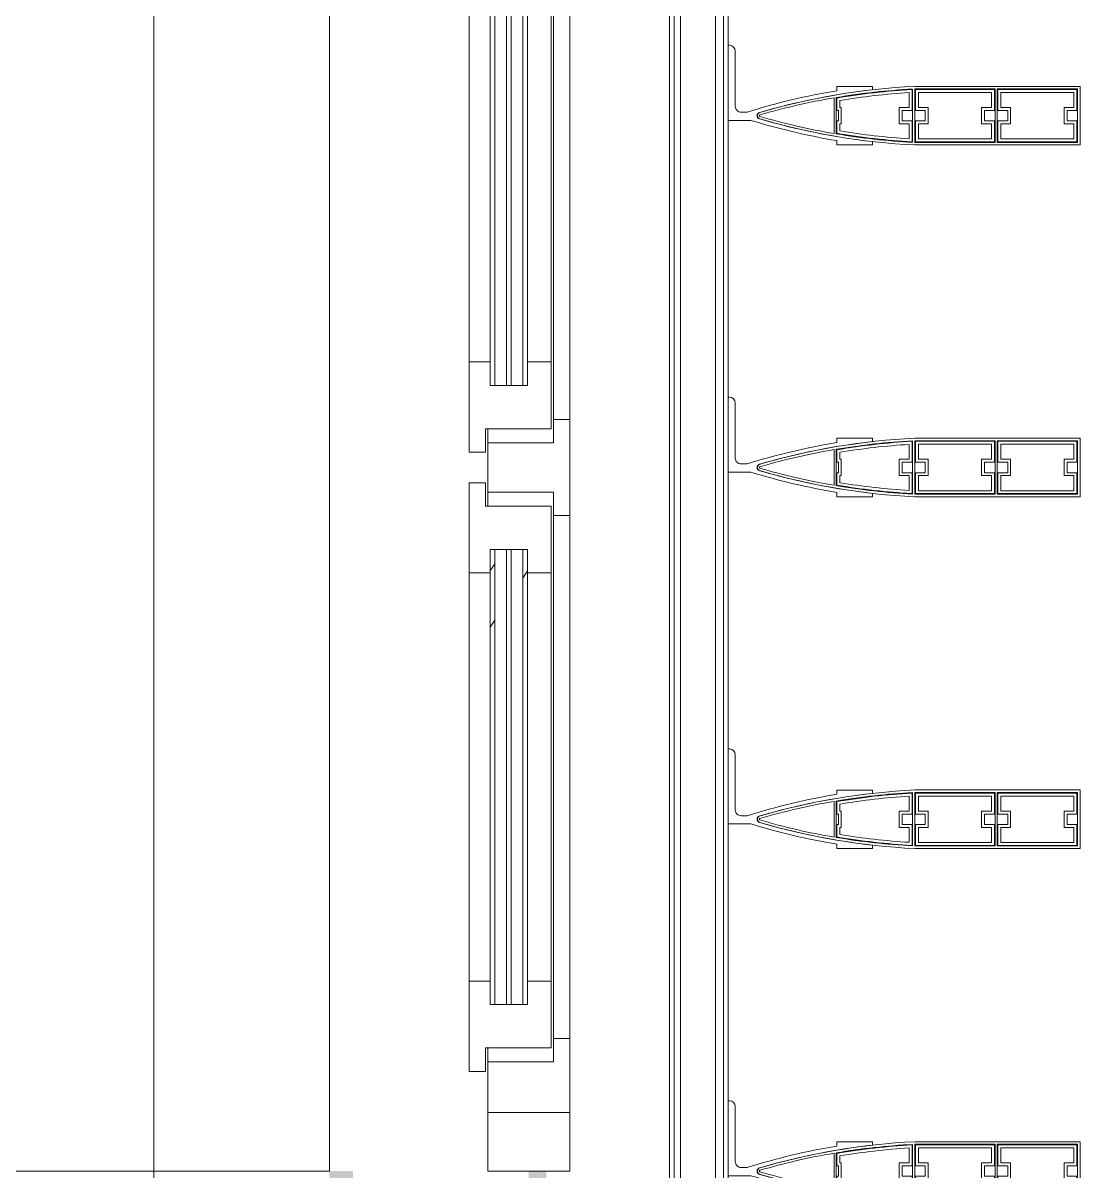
# Model space of a CAD drawing. Header units: millimetres. Extents: x 48966 to 155647, y -43515 to 26217.
# Drawn here: x 128820 to 129722, y -17233 to -16254 of the extents above; entities that cross this region are included whole.
import ezdxf

# ---------------------------------------------------------------- set-up
doc = ezdxf.new("R2010")
doc.units = ezdxf.units.MM
doc.linetypes.add('Осевые', pattern=[6350, 1270, -952.5, 3175, -952.5])
doc.linetypes.add('Сверху', pattern=[793.75, 476.25, -317.5])
for name, color, linetype, lineweight in [('Каркас_Импост', 7, 'Continuous', 9), ('Обобщенные модели', 7, 'Continuous', 9), ('Обобщенные модели-1', 7, 'Continuous', 18), ('Окна', 7, 'Continuous', 9), ('Окна-2', 7, 'Сверху', 9), ('Оси-2', 7, 'Осевые', 9), ('Остекление', 7, 'Continuous', 9), ('Стены', 7, 'Continuous', 9), ('Штриховка разреза-1', 7, 'Continuous', 9)]:
    doc.layers.add(name, color=color, linetype=linetype, lineweight=lineweight)
doc.layers.add('Окна-1', color=7, linetype='Continuous', lineweight=9, true_color=0x804000)
pattern_1 = [(0, (0, 0), (812.8, 203.2), [67.056, -542.544, 67.056, -542.544, -3251.2]), (0, (0, 0), (812.8, 203.2), [-1219.2, 67.056, -1152.144, 67.056, -542.544, -1422.4]), (0, (0, 0), (812.8, 203.2), [-3048, 67.056, -339.344, 67.056, -948.944]), (120, (304.8, 101.6), (-582.37636, 602.30545), [67.056, -542.544, 67.056, -542.544, -3251.2]), (120, (304.8, 101.6), (-582.37636, 602.30545), [-1219.2, 67.056, -1152.144, 67.056, -542.544, -1422.4]), (120, (304.8, 101.6), (-582.37636, 602.30545), [-3048, 67.056, -339.344, 67.056, -948.944]), (240, (406.4, 508), (-230.42364, -805.50545), [67.056, -542.544, 67.056, -542.544, -3251.2]), (240, (406.4, 508), (-230.42364, -805.50545), [-1219.2, 67.056, -1152.144, 67.056, -542.544, -1422.4]), (240, (406.4, 508), (-230.42364, -805.50545), [-3048, 67.056, -339.344, 67.056, -948.944])]
pattern_2 = [(326.31, (-17006.26, -128864), (1066.80005, -533.399), [201.168, -1722.033]), (326.31, (-16974.25, -128853.33), (1066.80005, -533.399), [201.168, -1722.033]), (326.31, (-16974.25, -128917.34), (1066.80005, -533.399), [201.168, -1722.033])]

# ---------------------------------------------------------------- blocks, each defined once
blk = doc.blocks.new('Обвязочная балка 1 - Обвязочная балка 1-1451838-План 5-го этажа на отм_ _12_600')
at = {"layer": 'Обобщенные модели'}
for p, q in [((129380.83, 11567.12), (129380.83, -26882.88)), ((129410.71, -26882.88), (129410.71, 11567.12))]:
    blk.add_line(p, q, dxfattribs=at)
at = {"layer": 'Обобщенные модели-1'}
for p, q in [((129371.62, 11567.12), (129371.62, -26882.88)), ((129375.62, -26882.88), (129375.62, 11567.12)), ((129417.62, 11567.12), (129417.62, -26882.88)), ((129421.62, -26882.88), (129421.62, 11567.12))]:
    blk.add_line(p, q, dxfattribs=at)
blk = doc.blocks.new('Профиль ламели419 - Профиль ламели-1581121-План 5-го этажа на отм_ _12_600')
at = {"layer": 'Обобщенные модели-1'}
for p, q in [((89806.85, 24507.07), (89806.85, 24366.17)), ((89856.85, 24507.07), (89806.85, 24507.07)), ((89856.85, 24366.17), (89856.85, 24507.07)), ((89809.05, 24436.47), (89809.05, 24504.87)), ((89809.05, 24504.87), (89854.65, 24504.87)), ((89827.4, 24504.37), (89809.55, 24504.37)), ((89809.55, 24504.37), (89809.55, 24436.97)), ((89812.05, 24439.47), (89812.05, 24501.87)), ((89812.05, 24501.87), (89824.9, 24501.87)), ((89824.9, 24501.87), (89824.9, 24493.47)), ((89827.4, 24495.97), (89827.4, 24504.37)), ((89854.15, 24504.37), (89836.3, 24504.37)), ((89836.3, 24504.37), (89836.3, 24495.97)), ((89838.8, 24493.47), (89838.8, 24501.87)), ((89838.8, 24501.87), (89851.65, 24501.87)), ((89851.65, 24501.87), (89851.65, 24439.47)), ((89854.15, 24436.97), (89854.15, 24504.37)), ((89854.65, 24504.87), (89854.65, 24436.47)), ((89824.9, 24493.47), (89838.8, 24493.47)), ((89836.3, 24495.97), (89827.4, 24495.97)), ((89838.8, 24447.87), (89824.9, 24447.87)), ((89824.9, 24447.87), (89824.9, 24439.47)), ((89838.8, 24439.47), (89838.8, 24447.87)), ((89824.9, 24439.47), (89812.05, 24439.47)), ((89827.4, 24436.97), (89827.4, 24445.37)), ((89827.4, 24445.37), (89836.3, 24445.37)), ((89836.3, 24445.37), (89836.3, 24436.97)), ((89851.65, 24439.47), (89838.8, 24439.47)), ((89854.65, 24436.47), (89809.05, 24436.47)), ((89809.05, 24434.57), (89854.65, 24434.57)), ((89809.05, 24366.17), (89809.05, 24434.57)), ((89809.55, 24436.97), (89827.4, 24436.97)), ((89827.4, 24434.07), (89809.55, 24434.07)), ((89809.55, 24434.07), (89809.55, 24366.67)), ((89812.05, 24369.17), (89812.05, 24431.57)), ((89812.05, 24431.57), (89824.9, 24431.57)), ((89824.9, 24431.57), (89824.9, 24423.17)), ((89827.4, 24425.67), (89827.4, 24434.07)), ((89836.3, 24436.97), (89854.15, 24436.97)), ((89854.15, 24434.07), (89836.3, 24434.07)), ((89836.3, 24434.07), (89836.3, 24425.67)), ((89838.8, 24423.17), (89838.8, 24431.57)), ((89838.8, 24431.57), (89851.65, 24431.57)), ((89851.65, 24431.57), (89851.65, 24369.17)), ((89854.15, 24366.67), (89854.15, 24434.07)), ((89854.65, 24434.57), (89854.65, 24366.17)), ((89824.9, 24423.17), (89838.8, 24423.17)), ((89836.3, 24425.67), (89827.4, 24425.67)), ((89824.9, 24369.17), (89812.05, 24369.17)), ((89838.8, 24377.57), (89824.9, 24377.57)), ((89824.9, 24377.57), (89824.9, 24369.17)), ((89827.4, 24366.67), (89827.4, 24375.07)), ((89827.4, 24375.07), (89836.3, 24375.07)), ((89836.3, 24375.07), (89836.3, 24366.67)), ((89838.8, 24369.17), (89838.8, 24377.57)), ((89851.65, 24369.17), (89838.8, 24369.17)), ((89854.65, 24366.17), (89809.05, 24366.17)), ((89809.15, 24364.27), (89854.55, 24364.27)), ((89809.55, 24366.67), (89827.4, 24366.67)), ((89827.4, 24363.77), (89809.55, 24363.77)), ((89812.2, 24361.27), (89824.9, 24361.27)), ((89824.9, 24361.27), (89824.9, 24352.87)), ((89827.4, 24355.37), (89827.4, 24363.77)), ((89836.3, 24366.67), (89854.15, 24366.67)), ((89854.15, 24363.77), (89836.3, 24363.77)), ((89836.3, 24363.77), (89836.3, 24355.37)), ((89838.8, 24352.87), (89838.8, 24361.27)), ((89838.8, 24361.27), (89851.51, 24361.27)), ((89824.9, 24352.87), (89838.8, 24352.87)), ((89836.3, 24355.37), (89827.4, 24355.37)), ((89809.78, 24330.07), (89806.93, 24330.07)), ((89806.93, 24330.07), (89806.93, 24299.67)), ((89856.78, 24330.07), (89853.92, 24330.07)), ((89856.78, 24299.67), (89856.78, 24330.07)), ((89824.9, 24302.17), (89818.88, 24302.17)), ((89838.8, 24303.47), (89824.9, 24303.47)), ((89824.9, 24303.47), (89824.9, 24302.17)), ((89827.4, 24299.67), (89827.4, 24300.97)), ((89827.4, 24300.97), (89836.3, 24300.97)), ((89836.3, 24300.97), (89836.3, 24299.67)), ((89838.8, 24302.17), (89838.8, 24303.47)), ((89844.82, 24302.17), (89838.8, 24302.17)), ((89806.93, 24299.67), (89810.54, 24299.67)), ((89847.38, 24299.17), (89816.33, 24299.17)), ((89816.65, 24297.27), (89847.05, 24297.27)), ((89816.8, 24299.67), (89827.4, 24299.67)), ((89836.3, 24299.67), (89846.9, 24299.67)), ((89853.16, 24299.67), (89856.78, 24299.67)), ((89828.85, 24223.05), (89828.85, 24218.07)), ((89835.85, 24207.07), (89835.85, 24226.28)), ((89823.85, 24213.07), (89776.85, 24213.07)), ((89771.85, 24208.07), (89771.85, 24207.07)), ((89771.85, 24207.07), (89835.85, 24207.07))]:
    blk.add_line(p, q, dxfattribs=at)
for centre, radius, start, end in [((90380.65, 24394.57), 574.5, 182.83378, 196.22578), ((90380.66, 24394.33), 572.3, 183.01095, 189.5715), ((90380.45, 24395.88), 571.8, 183.21931, 189.68667), ((90380.46, 24395.6), 569.3, 183.45714, 189.44574), ((89283.05, 24394.57), 574.5, 343.77422, 357.16622), ((89283.24, 24395.6), 569.3, 350.55426, 356.54286), ((89283.25, 24395.88), 571.8, 350.31333, 356.78069), ((89283.04, 24394.33), 572.3, 350.4285, 356.98905), ((90380.65, 24394.57), 574.5, 186.44653, 196.25765), ((89283.05, 24394.57), 574.5, 343.74235, 353.55347), ((90377.15, 24394.57), 574.5, 189.50836, 197.37116), ((90348.98, 24386.76), 539.8, 189.54278, 196.43437), ((89314.72, 24386.76), 539.8, 343.56563, 350.45722), ((89286.55, 24394.57), 574.5, 342.96606, 350.49164), ((89831.85, 24235.07), 3, 200, 340), ((89831.85, 24234.53), 2.84, 196.25765, 343.74235), ((89831.85, 24234.22), 0.645, 196.43437, 343.56563), ((89776.85, 24208.07), 5, 90, 180), ((89823.85, 24218.07), 5, 270, 0)]:
    blk.add_arc(centre, radius, start, end, dxfattribs=at)
blk = doc.blocks.new('Профиль ламели420 - Профиль ламели-1581385-План 5-го этажа на отм_ _12_600')
at = {"layer": 'Обобщенные модели-1'}
for p, q in [((89806.85, 24507.07), (89806.85, 24366.17)), ((89856.85, 24507.07), (89806.85, 24507.07)), ((89856.85, 24366.17), (89856.85, 24507.07)), ((89809.05, 24436.47), (89809.05, 24504.87)), ((89809.05, 24504.87), (89854.65, 24504.87)), ((89827.4, 24504.37), (89809.55, 24504.37)), ((89809.55, 24504.37), (89809.55, 24436.97)), ((89812.05, 24439.47), (89812.05, 24501.87)), ((89812.05, 24501.87), (89824.9, 24501.87)), ((89824.9, 24501.87), (89824.9, 24493.47)), ((89827.4, 24495.97), (89827.4, 24504.37)), ((89854.15, 24504.37), (89836.3, 24504.37)), ((89836.3, 24504.37), (89836.3, 24495.97)), ((89838.8, 24493.47), (89838.8, 24501.87)), ((89838.8, 24501.87), (89851.65, 24501.87)), ((89851.65, 24501.87), (89851.65, 24439.47)), ((89854.15, 24436.97), (89854.15, 24504.37)), ((89854.65, 24504.87), (89854.65, 24436.47)), ((89824.9, 24493.47), (89838.8, 24493.47)), ((89836.3, 24495.97), (89827.4, 24495.97)), ((89838.8, 24447.87), (89824.9, 24447.87)), ((89824.9, 24447.87), (89824.9, 24439.47)), ((89838.8, 24439.47), (89838.8, 24447.87)), ((89824.9, 24439.47), (89812.05, 24439.47)), ((89827.4, 24436.97), (89827.4, 24445.37)), ((89827.4, 24445.37), (89836.3, 24445.37)), ((89836.3, 24445.37), (89836.3, 24436.97)), ((89851.65, 24439.47), (89838.8, 24439.47)), ((89854.65, 24436.47), (89809.05, 24436.47)), ((89809.05, 24434.57), (89854.65, 24434.57)), ((89809.05, 24366.17), (89809.05, 24434.57)), ((89809.55, 24436.97), (89827.4, 24436.97)), ((89827.4, 24434.07), (89809.55, 24434.07)), ((89809.55, 24434.07), (89809.55, 24366.67)), ((89812.05, 24369.17), (89812.05, 24431.57)), ((89812.05, 24431.57), (89824.9, 24431.57)), ((89824.9, 24431.57), (89824.9, 24423.17)), ((89827.4, 24425.67), (89827.4, 24434.07)), ((89836.3, 24436.97), (89854.15, 24436.97)), ((89854.15, 24434.07), (89836.3, 24434.07)), ((89836.3, 24434.07), (89836.3, 24425.67)), ((89838.8, 24423.17), (89838.8, 24431.57)), ((89838.8, 24431.57), (89851.65, 24431.57)), ((89851.65, 24431.57), (89851.65, 24369.17)), ((89854.15, 24366.67), (89854.15, 24434.07)), ((89854.65, 24434.57), (89854.65, 24366.17)), ((89824.9, 24423.17), (89838.8, 24423.17)), ((89836.3, 24425.67), (89827.4, 24425.67)), ((89824.9, 24369.17), (89812.05, 24369.17)), ((89838.8, 24377.57), (89824.9, 24377.57)), ((89824.9, 24377.57), (89824.9, 24369.17)), ((89827.4, 24366.67), (89827.4, 24375.07)), ((89827.4, 24375.07), (89836.3, 24375.07)), ((89836.3, 24375.07), (89836.3, 24366.67)), ((89838.8, 24369.17), (89838.8, 24377.57)), ((89851.65, 24369.17), (89838.8, 24369.17)), ((89854.65, 24366.17), (89809.05, 24366.17)), ((89809.15, 24364.27), (89854.55, 24364.27)), ((89809.55, 24366.67), (89827.4, 24366.67)), ((89827.4, 24363.77), (89809.55, 24363.77)), ((89812.2, 24361.27), (89824.9, 24361.27)), ((89824.9, 24361.27), (89824.9, 24352.87)), ((89827.4, 24355.37), (89827.4, 24363.77)), ((89836.3, 24366.67), (89854.15, 24366.67)), ((89854.15, 24363.77), (89836.3, 24363.77)), ((89836.3, 24363.77), (89836.3, 24355.37)), ((89838.8, 24352.87), (89838.8, 24361.27)), ((89838.8, 24361.27), (89851.51, 24361.27)), ((89824.9, 24352.87), (89838.8, 24352.87)), ((89836.3, 24355.37), (89827.4, 24355.37)), ((89809.78, 24330.07), (89806.93, 24330.07)), ((89806.93, 24330.07), (89806.93, 24299.67)), ((89856.78, 24330.07), (89853.92, 24330.07)), ((89856.78, 24299.67), (89856.78, 24330.07)), ((89824.9, 24302.17), (89818.88, 24302.17)), ((89838.8, 24303.47), (89824.9, 24303.47)), ((89824.9, 24303.47), (89824.9, 24302.17)), ((89827.4, 24299.67), (89827.4, 24300.97)), ((89827.4, 24300.97), (89836.3, 24300.97)), ((89836.3, 24300.97), (89836.3, 24299.67)), ((89838.8, 24302.17), (89838.8, 24303.47)), ((89844.82, 24302.17), (89838.8, 24302.17)), ((89806.93, 24299.67), (89810.54, 24299.67)), ((89847.38, 24299.17), (89816.33, 24299.17)), ((89816.65, 24297.27), (89847.05, 24297.27)), ((89816.8, 24299.67), (89827.4, 24299.67)), ((89836.3, 24299.67), (89846.9, 24299.67)), ((89853.16, 24299.67), (89856.78, 24299.67)), ((89828.85, 24223.05), (89828.85, 24218.07)), ((89835.85, 24207.07), (89835.85, 24226.28)), ((89823.85, 24213.07), (89776.85, 24213.07)), ((89771.85, 24208.07), (89771.85, 24207.07)), ((89771.85, 24207.07), (89835.85, 24207.07))]:
    blk.add_line(p, q, dxfattribs=at)
for centre, radius, start, end in [((90380.65, 24394.57), 574.5, 182.83378, 196.22578), ((90380.66, 24394.33), 572.3, 183.01095, 189.5715), ((90380.45, 24395.88), 571.8, 183.21931, 189.68667), ((90380.46, 24395.6), 569.3, 183.45714, 189.44574), ((89283.05, 24394.57), 574.5, 343.77422, 357.16622), ((89283.24, 24395.6), 569.3, 350.55426, 356.54286), ((89283.25, 24395.88), 571.8, 350.31333, 356.78069), ((89283.04, 24394.33), 572.3, 350.4285, 356.98905), ((90380.65, 24394.57), 574.5, 186.44653, 196.25765), ((89283.05, 24394.57), 574.5, 343.74235, 353.55347), ((90377.15, 24394.57), 574.5, 189.50836, 197.37116), ((90348.98, 24386.76), 539.8, 189.54278, 196.43437), ((89314.72, 24386.76), 539.8, 343.56563, 350.45722), ((89286.55, 24394.57), 574.5, 342.96606, 350.49164), ((89831.85, 24235.07), 3, 200, 340), ((89831.85, 24234.53), 2.84, 196.25765, 343.74235), ((89831.85, 24234.22), 0.645, 196.43437, 343.56563), ((89776.85, 24208.07), 5, 90, 180), ((89823.85, 24218.07), 5, 270, 0)]:
    blk.add_arc(centre, radius, start, end, dxfattribs=at)
blk = doc.blocks.new('Профиль ламели421 - Профиль ламели-1581649-План 5-го этажа на отм_ _12_600')
at = {"layer": 'Обобщенные модели-1'}
for p, q in [((89806.85, 24507.07), (89806.85, 24366.17)), ((89856.85, 24507.07), (89806.85, 24507.07)), ((89856.85, 24366.17), (89856.85, 24507.07)), ((89809.05, 24436.47), (89809.05, 24504.87)), ((89809.05, 24504.87), (89854.65, 24504.87)), ((89827.4, 24504.37), (89809.55, 24504.37)), ((89809.55, 24504.37), (89809.55, 24436.97)), ((89812.05, 24439.47), (89812.05, 24501.87)), ((89812.05, 24501.87), (89824.9, 24501.87)), ((89824.9, 24501.87), (89824.9, 24493.47)), ((89827.4, 24495.97), (89827.4, 24504.37)), ((89854.15, 24504.37), (89836.3, 24504.37)), ((89836.3, 24504.37), (89836.3, 24495.97)), ((89838.8, 24493.47), (89838.8, 24501.87)), ((89838.8, 24501.87), (89851.65, 24501.87)), ((89851.65, 24501.87), (89851.65, 24439.47)), ((89854.15, 24436.97), (89854.15, 24504.37)), ((89854.65, 24504.87), (89854.65, 24436.47)), ((89824.9, 24493.47), (89838.8, 24493.47)), ((89836.3, 24495.97), (89827.4, 24495.97)), ((89838.8, 24447.87), (89824.9, 24447.87)), ((89824.9, 24447.87), (89824.9, 24439.47)), ((89838.8, 24439.47), (89838.8, 24447.87)), ((89824.9, 24439.47), (89812.05, 24439.47)), ((89827.4, 24436.97), (89827.4, 24445.37)), ((89827.4, 24445.37), (89836.3, 24445.37)), ((89836.3, 24445.37), (89836.3, 24436.97)), ((89851.65, 24439.47), (89838.8, 24439.47)), ((89854.65, 24436.47), (89809.05, 24436.47)), ((89809.05, 24434.57), (89854.65, 24434.57)), ((89809.05, 24366.17), (89809.05, 24434.57)), ((89809.55, 24436.97), (89827.4, 24436.97)), ((89827.4, 24434.07), (89809.55, 24434.07)), ((89809.55, 24434.07), (89809.55, 24366.67)), ((89812.05, 24369.17), (89812.05, 24431.57)), ((89812.05, 24431.57), (89824.9, 24431.57)), ((89824.9, 24431.57), (89824.9, 24423.17)), ((89827.4, 24425.67), (89827.4, 24434.07)), ((89836.3, 24436.97), (89854.15, 24436.97)), ((89854.15, 24434.07), (89836.3, 24434.07)), ((89836.3, 24434.07), (89836.3, 24425.67)), ((89838.8, 24423.17), (89838.8, 24431.57)), ((89838.8, 24431.57), (89851.65, 24431.57)), ((89851.65, 24431.57), (89851.65, 24369.17)), ((89854.15, 24366.67), (89854.15, 24434.07)), ((89854.65, 24434.57), (89854.65, 24366.17)), ((89824.9, 24423.17), (89838.8, 24423.17)), ((89836.3, 24425.67), (89827.4, 24425.67)), ((89824.9, 24369.17), (89812.05, 24369.17)), ((89838.8, 24377.57), (89824.9, 24377.57)), ((89824.9, 24377.57), (89824.9, 24369.17)), ((89827.4, 24366.67), (89827.4, 24375.07)), ((89827.4, 24375.07), (89836.3, 24375.07)), ((89836.3, 24375.07), (89836.3, 24366.67)), ((89838.8, 24369.17), (89838.8, 24377.57)), ((89851.65, 24369.17), (89838.8, 24369.17)), ((89854.65, 24366.17), (89809.05, 24366.17)), ((89809.15, 24364.27), (89854.55, 24364.27)), ((89809.55, 24366.67), (89827.4, 24366.67)), ((89827.4, 24363.77), (89809.55, 24363.77)), ((89812.2, 24361.27), (89824.9, 24361.27)), ((89824.9, 24361.27), (89824.9, 24352.87)), ((89827.4, 24355.37), (89827.4, 24363.77)), ((89836.3, 24366.67), (89854.15, 24366.67)), ((89854.15, 24363.77), (89836.3, 24363.77)), ((89836.3, 24363.77), (89836.3, 24355.37)), ((89838.8, 24352.87), (89838.8, 24361.27)), ((89838.8, 24361.27), (89851.51, 24361.27)), ((89824.9, 24352.87), (89838.8, 24352.87)), ((89836.3, 24355.37), (89827.4, 24355.37)), ((89809.78, 24330.07), (89806.93, 24330.07)), ((89806.93, 24330.07), (89806.93, 24299.67)), ((89856.78, 24330.07), (89853.92, 24330.07)), ((89856.78, 24299.67), (89856.78, 24330.07)), ((89824.9, 24302.17), (89818.88, 24302.17)), ((89838.8, 24303.47), (89824.9, 24303.47)), ((89824.9, 24303.47), (89824.9, 24302.17)), ((89827.4, 24299.67), (89827.4, 24300.97)), ((89827.4, 24300.97), (89836.3, 24300.97)), ((89836.3, 24300.97), (89836.3, 24299.67)), ((89838.8, 24302.17), (89838.8, 24303.47)), ((89844.82, 24302.17), (89838.8, 24302.17)), ((89806.93, 24299.67), (89810.54, 24299.67)), ((89847.38, 24299.17), (89816.33, 24299.17)), ((89816.65, 24297.27), (89847.05, 24297.27)), ((89816.8, 24299.67), (89827.4, 24299.67)), ((89836.3, 24299.67), (89846.9, 24299.67)), ((89853.16, 24299.67), (89856.78, 24299.67)), ((89828.85, 24223.05), (89828.85, 24218.07)), ((89835.85, 24207.07), (89835.85, 24226.28)), ((89823.85, 24213.07), (89776.85, 24213.07)), ((89771.85, 24208.07), (89771.85, 24207.07)), ((89771.85, 24207.07), (89835.85, 24207.07))]:
    blk.add_line(p, q, dxfattribs=at)
for centre, radius, start, end in [((90380.65, 24394.57), 574.5, 182.83378, 196.22578), ((90380.66, 24394.33), 572.3, 183.01095, 189.5715), ((90380.45, 24395.88), 571.8, 183.21931, 189.68667), ((90380.46, 24395.6), 569.3, 183.45714, 189.44574), ((89283.05, 24394.57), 574.5, 343.77422, 357.16622), ((89283.24, 24395.6), 569.3, 350.55426, 356.54286), ((89283.25, 24395.88), 571.8, 350.31333, 356.78069), ((89283.04, 24394.33), 572.3, 350.4285, 356.98905), ((90380.65, 24394.57), 574.5, 186.44653, 196.25765), ((89283.05, 24394.57), 574.5, 343.74235, 353.55347), ((90377.15, 24394.57), 574.5, 189.50836, 197.37116), ((90348.98, 24386.76), 539.8, 189.54278, 196.43437), ((89314.72, 24386.76), 539.8, 343.56563, 350.45722), ((89286.55, 24394.57), 574.5, 342.96606, 350.49164), ((89831.85, 24235.07), 3, 200, 340), ((89831.85, 24234.53), 2.84, 196.25765, 343.74235), ((89831.85, 24234.22), 0.645, 196.43437, 343.56563), ((89776.85, 24208.07), 5, 90, 180), ((89823.85, 24218.07), 5, 270, 0)]:
    blk.add_arc(centre, radius, start, end, dxfattribs=at)
blk = doc.blocks.new('Профиль ламели423 - Профиль ламели-1582177-План 5-го этажа на отм_ _12_600')
at = {"layer": 'Обобщенные модели-1'}
for p, q in [((89806.85, 24507.07), (89806.85, 24366.17)), ((89856.85, 24507.07), (89806.85, 24507.07)), ((89856.85, 24366.17), (89856.85, 24507.07)), ((89809.05, 24436.47), (89809.05, 24504.87)), ((89809.05, 24504.87), (89854.65, 24504.87)), ((89827.4, 24504.37), (89809.55, 24504.37)), ((89809.55, 24504.37), (89809.55, 24436.97)), ((89812.05, 24439.47), (89812.05, 24501.87)), ((89812.05, 24501.87), (89824.9, 24501.87)), ((89824.9, 24501.87), (89824.9, 24493.47)), ((89827.4, 24495.97), (89827.4, 24504.37)), ((89854.15, 24504.37), (89836.3, 24504.37)), ((89836.3, 24504.37), (89836.3, 24495.97)), ((89838.8, 24493.47), (89838.8, 24501.87)), ((89838.8, 24501.87), (89851.65, 24501.87)), ((89851.65, 24501.87), (89851.65, 24439.47)), ((89854.15, 24436.97), (89854.15, 24504.37)), ((89854.65, 24504.87), (89854.65, 24436.47)), ((89824.9, 24493.47), (89838.8, 24493.47)), ((89836.3, 24495.97), (89827.4, 24495.97)), ((89838.8, 24447.87), (89824.9, 24447.87)), ((89824.9, 24447.87), (89824.9, 24439.47)), ((89838.8, 24439.47), (89838.8, 24447.87)), ((89824.9, 24439.47), (89812.05, 24439.47)), ((89827.4, 24436.97), (89827.4, 24445.37)), ((89827.4, 24445.37), (89836.3, 24445.37)), ((89836.3, 24445.37), (89836.3, 24436.97)), ((89851.65, 24439.47), (89838.8, 24439.47)), ((89854.65, 24436.47), (89809.05, 24436.47)), ((89809.05, 24434.57), (89854.65, 24434.57)), ((89809.05, 24366.17), (89809.05, 24434.57)), ((89809.55, 24436.97), (89827.4, 24436.97)), ((89827.4, 24434.07), (89809.55, 24434.07)), ((89809.55, 24434.07), (89809.55, 24366.67)), ((89812.05, 24369.17), (89812.05, 24431.57)), ((89812.05, 24431.57), (89824.9, 24431.57)), ((89824.9, 24431.57), (89824.9, 24423.17)), ((89827.4, 24425.67), (89827.4, 24434.07)), ((89836.3, 24436.97), (89854.15, 24436.97)), ((89854.15, 24434.07), (89836.3, 24434.07)), ((89836.3, 24434.07), (89836.3, 24425.67)), ((89838.8, 24423.17), (89838.8, 24431.57)), ((89838.8, 24431.57), (89851.65, 24431.57)), ((89851.65, 24431.57), (89851.65, 24369.17)), ((89854.15, 24366.67), (89854.15, 24434.07)), ((89854.65, 24434.57), (89854.65, 24366.17)), ((89824.9, 24423.17), (89838.8, 24423.17)), ((89836.3, 24425.67), (89827.4, 24425.67)), ((89824.9, 24369.17), (89812.05, 24369.17)), ((89838.8, 24377.57), (89824.9, 24377.57)), ((89824.9, 24377.57), (89824.9, 24369.17)), ((89827.4, 24366.67), (89827.4, 24375.07)), ((89827.4, 24375.07), (89836.3, 24375.07)), ((89836.3, 24375.07), (89836.3, 24366.67)), ((89838.8, 24369.17), (89838.8, 24377.57)), ((89851.65, 24369.17), (89838.8, 24369.17)), ((89854.65, 24366.17), (89809.05, 24366.17)), ((89809.15, 24364.27), (89854.55, 24364.27)), ((89809.55, 24366.67), (89827.4, 24366.67)), ((89827.4, 24363.77), (89809.55, 24363.77)), ((89812.2, 24361.27), (89824.9, 24361.27)), ((89824.9, 24361.27), (89824.9, 24352.87)), ((89827.4, 24355.37), (89827.4, 24363.77)), ((89836.3, 24366.67), (89854.15, 24366.67)), ((89854.15, 24363.77), (89836.3, 24363.77)), ((89836.3, 24363.77), (89836.3, 24355.37)), ((89838.8, 24352.87), (89838.8, 24361.27)), ((89838.8, 24361.27), (89851.51, 24361.27)), ((89824.9, 24352.87), (89838.8, 24352.87)), ((89836.3, 24355.37), (89827.4, 24355.37)), ((89809.78, 24330.07), (89806.93, 24330.07)), ((89806.93, 24330.07), (89806.93, 24299.67)), ((89856.78, 24330.07), (89853.92, 24330.07)), ((89856.78, 24299.67), (89856.78, 24330.07)), ((89824.9, 24302.17), (89818.88, 24302.17)), ((89838.8, 24303.47), (89824.9, 24303.47)), ((89824.9, 24303.47), (89824.9, 24302.17)), ((89827.4, 24299.67), (89827.4, 24300.97)), ((89827.4, 24300.97), (89836.3, 24300.97)), ((89836.3, 24300.97), (89836.3, 24299.67)), ((89838.8, 24302.17), (89838.8, 24303.47)), ((89844.82, 24302.17), (89838.8, 24302.17)), ((89806.93, 24299.67), (89810.54, 24299.67)), ((89847.38, 24299.17), (89816.33, 24299.17)), ((89816.65, 24297.27), (89847.05, 24297.27)), ((89816.8, 24299.67), (89827.4, 24299.67)), ((89836.3, 24299.67), (89846.9, 24299.67)), ((89853.16, 24299.67), (89856.78, 24299.67)), ((89828.85, 24223.05), (89828.85, 24218.07)), ((89835.85, 24207.07), (89835.85, 24226.28)), ((89823.85, 24213.07), (89776.85, 24213.07)), ((89771.85, 24208.07), (89771.85, 24207.07)), ((89771.85, 24207.07), (89835.85, 24207.07))]:
    blk.add_line(p, q, dxfattribs=at)
for centre, radius, start, end in [((90380.65, 24394.57), 574.5, 182.83378, 196.22578), ((90380.66, 24394.33), 572.3, 183.01095, 189.5715), ((90380.45, 24395.88), 571.8, 183.21931, 189.68667), ((90380.46, 24395.6), 569.3, 183.45714, 189.44574), ((89283.05, 24394.57), 574.5, 343.77422, 357.16622), ((89283.24, 24395.6), 569.3, 350.55426, 356.54286), ((89283.25, 24395.88), 571.8, 350.31333, 356.78069), ((89283.04, 24394.33), 572.3, 350.4285, 356.98905), ((90380.65, 24394.57), 574.5, 186.44653, 196.25765), ((89283.05, 24394.57), 574.5, 343.74235, 353.55347), ((90377.15, 24394.57), 574.5, 189.50836, 197.37116), ((90348.98, 24386.76), 539.8, 189.54278, 196.43437), ((89314.72, 24386.76), 539.8, 343.56563, 350.45722), ((89286.55, 24394.57), 574.5, 342.96606, 350.49164), ((89831.85, 24235.07), 3, 200, 340), ((89831.85, 24234.53), 2.84, 196.25765, 343.74235), ((89831.85, 24234.22), 0.645, 196.43437, 343.56563), ((89776.85, 24208.07), 5, 90, 180), ((89823.85, 24218.07), 5, 270, 0)]:
    blk.add_arc(centre, radius, start, end, dxfattribs=at)
blk = doc.blocks.new('Окно 2-Распашное - Один переплет с многокамерным стеклопакетом - 30674-99 - ОК-1 1200-1800-V30-План 5-го этажа на отм_ _12_600')
at = {"layer": 'Остекление'}
h = blk.add_hatch(dxfattribs=at)
h.set_pattern_fill('FP_22', color=256, style=0, pattern_type=2)
h.set_pattern_definition(pattern_2)
h.paths.add_polyline_path([(-70, 66.5), (-458, 66.5), (-458, 62.5), (-70, 62.5)], flags=0)
h.paths.add_polyline_path([(-70, 38.5), (-458, 38.5), (-458, 34.5), (-70, 34.5)], flags=0)
h = blk.add_hatch(dxfattribs=at)
h.set_pattern_fill('FP_22', color=256, style=0, pattern_type=2)
h.set_pattern_definition(pattern_2)
h.paths.add_polyline_path([(458, 66.5), (70, 66.5), (70, 62.5), (458, 62.5)], flags=0)
h.paths.add_polyline_path([(458, 34.5), (458, 38.5), (70, 38.5), (70, 34.5), (405.23, 34.5)], flags=0)
at = {"layer": 'Каркас_Импост'}
for p, q in [((-550, 102.5), (-550, 32.5)), ((-487, 102.5), (-550, 102.5)), ((-487, 88.5), (-487, 102.5)), ((-487, 102.5), (-41, 102.5)), ((-487, 88.5), (-487, 102.5)), ((41, 102.5), (-41, 102.5)), ((-41, 102.5), (-41, 88.5)), ((-41, 88.5), (-41, 102.5)), ((41, 88.5), (41, 102.5)), ((41, 102.5), (487, 102.5)), ((41, 102.5), (41, 88.5)), ((550, 102.5), (487, 102.5)), ((487, 102.5), (487, 88.5)), ((487, 102.5), (487, 88.5)), ((550, 32.5), (550, 102.5)), ((-507, 32.5), (-507, 88.5)), ((-507, 88.5), (-487, 88.5)), ((-21, 88.5), (-507, 88.5)), ((-507, 32.5), (-507, 88.5)), ((-41, 88.5), (-487, 88.5)), ((-41, 88.5), (-21, 88.5)), ((-21, 88.5), (-21, 32.5)), ((-21, 32.5), (-21, 88.5)), ((21, 32.5), (21, 88.5)), ((21, 88.5), (41, 88.5)), ((21, 88.5), (21, 32.5)), ((507, 88.5), (21, 88.5)), ((487, 88.5), (41, 88.5)), ((487, 88.5), (507, 88.5)), ((507, 88.5), (507, 32.5)), ((507, 88.5), (507, 32.5)), ((-438, 86.5), (-495, 86.5)), ((-495, 86.5), (-495, 30.5)), ((-438, 66.5), (-438, 86.5)), ((-90, 86.5), (-438, 86.5)), ((-438, 86.5), (-438, 66.5)), ((-33, 86.5), (-90, 86.5)), ((-90, 86.5), (-90, 66.5)), ((-90, 86.5), (-90, 66.5)), ((-33, 30.5), (-33, 86.5)), ((90, 86.5), (33, 86.5)), ((33, 86.5), (33, 30.5)), ((90, 66.5), (90, 86.5)), ((90, 66.5), (90, 86.5)), ((438, 86.5), (90, 86.5)), ((438, 86.5), (438, 66.5)), ((495, 86.5), (438, 86.5)), ((438, 66.5), (438, 86.5)), ((495, 30.5), (495, 86.5)), ((-458, 34.5), (-458, 66.5)), ((-458, 66.5), (-438, 66.5)), ((-70, 66.5), (-458, 66.5)), ((-458, 66.5), (-458, 34.5)), ((-438, 66.5), (-90, 66.5)), ((-90, 66.5), (-70, 66.5)), ((-70, 66.5), (-70, 34.5)), ((-70, 66.5), (-70, 34.5)), ((70, 34.5), (70, 66.5)), ((70, 66.5), (90, 66.5)), ((458, 66.5), (70, 66.5)), ((70, 34.5), (70, 66.5)), ((90, 66.5), (438, 66.5)), ((438, 66.5), (458, 66.5)), ((458, 66.5), (458, 34.5)), ((458, 34.5), (458, 66.5)), ((-550, 32.5), (-507, 32.5)), ((-495, 30.5), (-515, 30.5)), ((-515, 30.5), (-515, 16.5)), ((-495, 32.5), (-507, 32.5)), ((-438, 34.5), (-458, 34.5)), ((-458, 34.5), (-70, 34.5)), ((-438, 16.5), (-438, 34.5)), ((-90, 34.5), (-438, 34.5)), ((-438, 34.5), (-438, 16.5)), ((-70, 34.5), (-90, 34.5)), ((-90, 34.5), (-90, 16.5)), ((-90, 34.5), (-90, 16.5)), ((-21, 32.5), (-33, 32.5)), ((-13, 30.5), (-33, 30.5)), ((-21, 32.5), (21, 32.5)), ((-13, 16.5), (-13, 30.5)), ((33, 30.5), (13, 30.5)), ((13, 30.5), (13, 16.5)), ((33, 32.5), (21, 32.5)), ((90, 34.5), (70, 34.5)), ((70, 34.5), (458, 34.5)), ((90, 16.5), (90, 34.5)), ((90, 16.5), (90, 34.5)), ((438, 34.5), (90, 34.5)), ((458, 34.5), (438, 34.5)), ((438, 34.5), (438, 16.5)), ((438, 16.5), (438, 34.5)), ((507, 32.5), (495, 32.5)), ((515, 30.5), (495, 30.5)), ((507, 32.5), (550, 32.5)), ((515, 16.5), (515, 30.5)), ((-515, 16.5), (-438, 16.5)), ((-438, 16.5), (-90, 16.5)), ((-90, 16.5), (-13, 16.5)), ((13, 16.5), (90, 16.5)), ((90, 16.5), (438, 16.5)), ((438, 16.5), (515, 16.5))]:
    blk.add_line(p, q, dxfattribs=at)
at = {"layer": 'Окна'}
for p, q in [((-437.59, 102.5), (-487, 102.5)), ((-487, 102.5), (-474.65, 102.5)), ((-53.33, 102.5), (-41, 102.5)), ((53.33, 102.5), (41, 102.5)), ((438.23, 102.5), (487, 102.5)), ((487, 102.5), (474.82, 102.5)), ((-70, 62.5), (-458, 62.5)), ((-458, 52.5), (-458, 62.5)), ((-85, 62.5), (-443, 62.5)), ((-70, 62.5), (-70, 52.5)), ((70, 52.5), (70, 62.5)), ((458, 62.5), (70, 62.5)), ((443, 62.5), (85, 62.5)), ((458, 62.5), (458, 52.5)), ((-458, 52.5), (-70, 52.5)), ((-443, 52.5), (-85, 52.5)), ((70, 52.5), (458, 52.5)), ((85, 52.5), (443, 52.5)), ((-70, 48.5), (-458, 48.5)), ((-458, 38.5), (-458, 48.5)), ((-85, 48.5), (-443, 48.5)), ((-70, 48.5), (-70, 38.5)), ((70, 38.5), (70, 48.5)), ((458, 48.5), (70, 48.5)), ((443, 48.5), (85, 48.5)), ((458, 48.5), (458, 38.5)), ((-458, 38.5), (-70, 38.5)), ((-443, 38.5), (-85, 38.5)), ((70, 38.5), (458, 38.5)), ((85, 38.5), (443, 38.5))]:
    blk.add_line(p, q, dxfattribs=at)
at = {"layer": 'Окна-1'}
for p, q in [((-600, 102.5), (-600, 32.5)), ((-550, 102.5), (-600, 102.5)), ((-550, 32.5), (-550, 102.5)), ((550, 102.5), (-550, 102.5)), ((-550, 32.5), (-550, 102.5)), ((600, 102.5), (550, 102.5)), ((550, 102.5), (550, 32.5)), ((550, 32.5), (550, 102.5)), ((600, 32.5), (600, 102.5)), ((-600, 32.5), (-550, 32.5)), ((-550, 32.5), (-495, 32.5)), ((-33, 32.5), (33, 32.5)), ((495, 32.5), (550, 32.5)), ((550, 32.5), (600, 32.5))]:
    blk.add_line(p, q, dxfattribs=at)
at = {"layer": 'Остекление'}
for p, q in [((-70, 66.5), (-458, 66.5)), ((-458, 66.5), (-458, 62.5)), ((-458, 62.5), (-70, 62.5)), ((-70, 62.5), (-70, 66.5)), ((70, 66.5), (70, 62.5)), ((458, 66.5), (70, 66.5)), ((70, 62.5), (458, 62.5)), ((458, 62.5), (458, 66.5)), ((-70, 52.5), (-458, 52.5)), ((-458, 52.5), (-458, 48.5)), ((-70, 48.5), (-70, 52.5)), ((70, 52.5), (70, 48.5)), ((458, 52.5), (70, 52.5)), ((458, 48.5), (458, 52.5)), ((-458, 48.5), (-70, 48.5)), ((70, 48.5), (458, 48.5)), ((-70, 38.5), (-458, 38.5)), ((-458, 38.5), (-458, 34.5)), ((-458, 34.5), (-70, 34.5)), ((-70, 34.5), (-70, 38.5)), ((70, 38.5), (70, 34.5)), ((458, 38.5), (70, 38.5)), ((70, 34.5), (458, 34.5)), ((458, 34.5), (458, 38.5))]:
    blk.add_line(p, q, dxfattribs=at)
blk = doc.blocks.new('M_Окно-Квадратный проем - 1200 x 1800 mm-1796776-План 5-го этажа на отм_ _12_600')
at = {"layer": 'Окна'}
for p, q in [((-608.19, -150), (-608.19, 150)), ((591.81, 150), (591.81, -150))]:
    blk.add_line(p, q, dxfattribs=at)
at = {"layer": 'Окна-2'}
for p, q in [((-608.19, 150), (591.81, 150)), ((591.81, -150), (-608.19, -150))]:
    blk.add_line(p, q, dxfattribs=at)

msp = doc.modelspace()

# ---------------------------------------------------------------- hatches: boundary and pattern name
at = {"layer": 'Штриховка разреза-1'}
h = msp.add_hatch(dxfattribs=at)
h.set_pattern_fill('FP_8', color=256, style=0, pattern_type=2)
h.set_pattern_definition(pattern_1)
h.paths.add_polyline_path([(129101.54, -26882.88), (129101.54, -25632.88), (129081.54, -25632.88), (129081.54, -26882.88)], flags=0)
h.paths.add_polyline_path([(129101.54, -24432.88), (129101.54, -23232.88), (129081.54, -23232.88), (129081.54, -24432.88)], flags=0)
h.paths.add_polyline_path([(129101.54, -22032.88), (129101.54, -17232.88), (129081.54, -17232.88), (129081.54, -22032.88)], flags=0)
h.paths.add_polyline_path([(129101.54, -16032.88), (129101.54, 9767.12), (129081.54, 9767.12), (129081.54, -16032.88)], flags=0)
h.paths.add_polyline_path([(129081.54, 10967.12), (129101.54, 10967.12), (129101.54, 11593.31), (129081.54, 11593.31), (129081.54, 11127.63)], flags=0)
h = msp.add_hatch(dxfattribs=at)
h.set_pattern_fill('FP_9', color=256, style=0, pattern_type=2)
h.set_pattern_definition([(45, (0, 0), (-707.107, 707.107), []), (135, (0, 0), (-707.107, -707.107), [])])
h.paths.add_polyline_path([(129101.54, -26882.88), (129251.54, -26882.45), (129251.54, -25632.88), (129101.54, -25632.88), (129101.54, -26882.45)], flags=0)
h.paths.add_polyline_path([(129216.54, -24432.88), (129251.54, -24432.88), (129251.54, -23232.88), (129101.54, -23232.88), (129101.54, -24432.88)], flags=0)
h.paths.add_polyline_path([(129216.54, -22032.88), (129251.54, -22032.88), (129251.54, -17232.88), (129101.54, -17232.88), (129101.54, -22032.88)], flags=0)
h.paths.add_polyline_path([(129101.54, -16032.88), (129251.54, -16032.88), (129251.54, 9767.12), (129101.54, 9767.12), (129101.54, -15950.74)], flags=0)
h.paths.add_polyline_path([(129101.54, 10967.12), (129251.54, 10967.12), (129251.54, 11593.31), (129101.54, 11593.31), (129101.54, 11127.63)], flags=0)
h = msp.add_hatch(dxfattribs=at)
h.set_pattern_fill('FP_8', color=256, style=0, pattern_type=2)
h.set_pattern_definition(pattern_1)
h.paths.add_polyline_path([(129258.66, -26882.88), (129266.54, -26882.45), (129266.54, -25632.88), (129251.54, -25632.88), (129251.54, -26882.88)], flags=0)
h.paths.add_polyline_path([(129251.54, -24432.88), (129266.54, -24432.88), (129266.54, -23232.88), (129251.54, -23232.88), (129251.54, -24421.36)], flags=0)
h.paths.add_polyline_path([(129251.54, -22032.88), (129266.54, -22032.88), (129266.54, -17232.88), (129251.54, -17232.88), (129251.54, -21960.28)], flags=0)
h.paths.add_polyline_path([(129251.54, -16032.88), (129266.54, -16032.88), (129266.54, 9767.12), (129251.54, 9767.12), (129251.54, -15944.29)], flags=0)
h.paths.add_polyline_path([(129251.54, 10967.12), (129266.54, 10967.12), (129266.54, 11593.31), (129251.54, 11593.31), (129251.54, 11127.63)], flags=0)
h = msp.add_hatch(dxfattribs=at)
h.set_pattern_fill('FP_2', color=256, style=0, pattern_type=2)
h.set_pattern_definition([(45, (0, 0), (-424.264, 424.264), [600, -100, 20, -100]), (45, (0, 424), (-424.264, 424.264), [])])
h.paths.add_polyline_path([(129081.62, -26882.88), (129081.62, -25632.88), (128781.62, -25632.88), (128781.62, -26882.88), (129050.43, -26882.88)], flags=0)
h.paths.add_polyline_path([(128781.62, -24432.88), (129081.62, -24432.88), (129081.62, -23232.88), (128781.62, -23232.88), (128781.62, -24421.36)], flags=0)
h.paths.add_polyline_path([(128781.62, -22032.88), (129081.62, -22032.88), (129081.62, -17232.88), (128781.62, -17232.88), (128781.62, -21139.92)], flags=0)
h.paths.add_polyline_path([(129050.43, -16032.88), (129081.62, -16032.88), (129081.62, 9767.12), (128781.62, 9767.12), (128781.62, -16032.88)], flags=0)
h.paths.add_polyline_path([(128781.62, 10967.12), (129081.62, 10967.12), (129081.62, 11567.12), (128781.62, 11567.12)], flags=0)

# ---------------------------------------------------------------- linework, layer by layer
at = {"layer": 'Оси-2'}
msp.add_line((128931.62, 25417.12), (128931.62, -41737.83), dxfattribs=at)
at = {"layer": 'Стены'}
for p, q in [((129081.54, -17232.88), (129081.54, -16032.88)), ((129081.62, -16032.88), (129081.62, -17232.88)), ((129286.54, -16032.88), (129286.54, -17232.88))]:
    msp.add_line(p, q, dxfattribs=at)

# ---------------------------------------------------------------- block references
at = {"layer": 'Обобщенные модели'}
msp.add_blockref('Обвязочная балка 1 - Обвязочная балка 1-1451838-План 5-го этажа на отм_ _12_600', (0, 0), dxfattribs=at)
at = {"layer": 'Обобщенные модели', "rotation": 270.0000000000252}
for name, p in [('Профиль ламели419 - Профиль ламели-1581121-План 5-го этажа на отм_ _12_600', (105214.56, 73498.97)), ('Профиль ламели420 - Профиль ламели-1581385-План 5-го этажа на отм_ _12_600', (105214.56, 73198.97)), ('Профиль ламели421 - Профиль ламели-1581649-План 5-го этажа на отм_ _12_600', (105214.56, 72898.97)), ('Профиль ламели423 - Профиль ламели-1582177-План 5-го этажа на отм_ _12_600', (105214.56, 72598.97))]:
    msp.add_blockref(name, p, dxfattribs=at)
at = {"layer": 'Окна'}
for name, p, rotation in [('M_Окно-Квадратный проем - 1200 x 1800 mm-1796776-План 5-го этажа на отм_ _12_600', (128931.62, -16641.07), 269.9999999999999), ('Окно 2-Распашное - Один переплет с многокамерным стеклопакетом - 30674-99 - ОК-1 1200-1800-V30-План 5-го этажа на отм_ _12_600', (129184.04, -16632.88), 270)]:
    msp.add_blockref(name, p, dxfattribs=dict(at, rotation=rotation))

doc.saveas('drawing.dxf')
